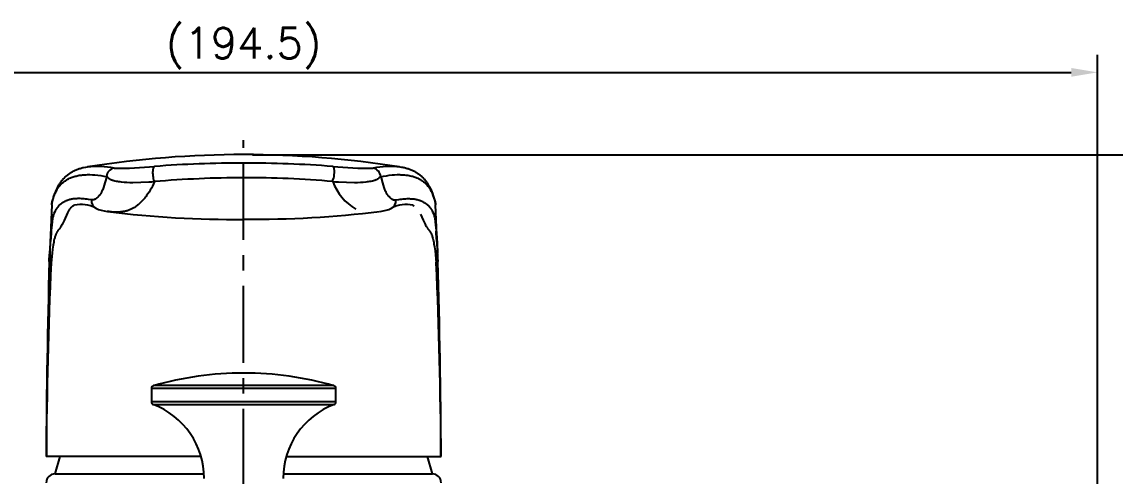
# Model space of a CAD drawing. Extents: x 8872 to 9466, y -11793 to -11373.
# Drawn here: x 9266.5 to 9391.1, y -11616.2 to -11564.4 of the extents above; entities that cross this region are included whole.
import ezdxf

# ---------------------------------------------------------------- set-up
doc = ezdxf.new("R2010")
doc.units = 0
doc.header["$LTSCALE"] = 7
doc.header["$MEASUREMENT"] = 0
doc.linetypes.add('CENTER', pattern=[2, 1.25, -0.25, 0.25, -0.25])
doc.layers.get('0').update_dxf_attribs({"color": 2, "linetype": 'CONTINUOUS'})
for name, color, linetype in [('CL', 1, 'CENTER'), ('D', 2, 'CONTINUOUS'), ('DWG', 7, 'CONTINUOUS'), ('Make2D 표시선', 7, 'CONTINUOUS'), ('Make2D 표시선 - Tangent', 7, 'CONTINUOUS')]:
    doc.layers.add(name, color=color, linetype=linetype)
doc.styles.add('GHS', font='ROMANS.shx', dxfattribs={"bigfont": 'GHS.shx'})

msp = doc.modelspace()

# ---------------------------------------------------------------- linework, layer by layer
at = {"color": 2}
for p, q in [((9281.28, -11606.17), (9291.78, -11606.17)), ((9291.78, -11605.88), (9281.5, -11605.88)), ((9302.06, -11605.88), (9291.78, -11605.88)), ((9291.78, -11606.17), (9302.28, -11606.17)), ((9291.78, -11607.74), (9281.28, -11607.74)), ((9281.48, -11608.02), (9291.78, -11608.02)), ((9302.28, -11607.74), (9291.78, -11607.74)), ((9291.78, -11608.02), (9302.08, -11608.02))]:
    msp.add_line(p, q, dxfattribs=at)
at = {"layer": 'CL'}
msp.add_line((9291.78, -11687.27), (9291.78, -11577.91), dxfattribs=at)
at = {"layer": 'D'}
for p, q in [((9389.06, -11643.27), (9389.06, -11568.19)), ((9197.5, -11570.19), (9386.06, -11570.19)), ((9292.78, -11579.57), (9441.26, -11579.57))]:
    msp.add_line(p, q, dxfattribs=at)
msp.add_solid([(9386.06, -11569.69), (9386.06, -11570.69), (9389.06, -11570.19)], dxfattribs=at)
at = {"layer": 'DWG'}
for p, q in [((9270.29, -11615.94), (9287.27, -11615.94)), ((9296.29, -11615.94), (9313.28, -11615.94))]:
    msp.add_line(p, q, dxfattribs=at)
for centre, start, end in [((9270.28, -11616.94), 90, 180), ((9313.28, -11616.94), 0, 90)]:
    msp.add_arc(centre, 1, start, end, dxfattribs=at)
at = {"layer": 'Make2D 표시선'}
for p, q in [((9269.92, -11585.27), (9269.66, -11591.27)), ((9311.07, -11585.33), (9311.07, -11585.33)), ((9313.9, -11591.27), (9313.64, -11585.27)), ((9269.84, -11588.53), (9269.77, -11589.46)), ((9269.86, -11588.3), (9269.84, -11588.51)), ((9269.84, -11588.52), (9269.84, -11588.51)), ((9269.84, -11588.52), (9269.84, -11588.53)), ((9313.72, -11588.53), (9313.7, -11588.3)), ((9313.72, -11588.54), (9313.72, -11588.53)), ((9313.72, -11588.54), (9313.72, -11588.54)), ((9313.79, -11589.46), (9313.72, -11588.54)), ((9281.28, -11606.17), (9281.28, -11607.74)), ((9302.06, -11605.88), (9302.06, -11605.88)), ((9302.28, -11607.74), (9302.28, -11606.17)), ((9281.47, -11608.02), (9281.47, -11608.02)), ((9269.3, -11613.94), (9269.29, -11613.94)), ((9286.92, -11613.94), (9269.3, -11613.94)), ((9270.82, -11613.94), (9270.28, -11615.94)), ((9296.64, -11613.94), (9314.26, -11613.94)), ((9313.28, -11615.94), (9312.74, -11613.94)), ((9314.26, -11613.94), (9314.27, -11613.94))]:
    msp.add_line(p, q, dxfattribs=at)
for points in [[(9273.95, -11580.98), (9273.75, -11581.02), (9273.55, -11581.06), (9273.45, -11581.08), (9273.35, -11581.11), (9273.25, -11581.14), (9273.15, -11581.17), (9273.05, -11581.2), (9272.96, -11581.23), (9272.87, -11581.26), (9272.78, -11581.3), (9272.68, -11581.34), (9272.59, -11581.37), (9272.5, -11581.42), (9272.42, -11581.46), (9272.33, -11581.5), (9272.25, -11581.55), (9272.17, -11581.59), (9272.09, -11581.64), (9272.01, -11581.69), (9271.93, -11581.74), (9271.85, -11581.79), (9271.78, -11581.85), (9271.7, -11581.9), (9271.63, -11581.96), (9271.56, -11582.02), (9271.49, -11582.08), (9271.42, -11582.14), (9271.35, -11582.21), (9271.28, -11582.27), (9271.22, -11582.34), (9271.16, -11582.4), (9271.1, -11582.46), (9271.05, -11582.53), (9270.99, -11582.59), (9270.94, -11582.66), (9270.89, -11582.73), (9270.84, -11582.8), (9270.79, -11582.87), (9270.75, -11582.94), (9270.7, -11583.01), (9270.66, -11583.09), (9270.62, -11583.16), (9270.57, -11583.24), (9270.53, -11583.33), (9270.45, -11583.5), (9270.34, -11583.75), (9270.21, -11584.09), (9270.13, -11584.3), (9270.09, -11584.41), (9270.06, -11584.52), (9270.03, -11584.6), (9270.01, -11584.69), (9269.99, -11584.77), (9269.97, -11584.86), (9269.95, -11584.95), (9269.94, -11585.03), (9269.93, -11585.12), (9269.92, -11585.21)], [(9301.93, -11580.91), (9301.93, -11580.91), (9301.94, -11580.91), (9301.94, -11580.91), (9301.95, -11580.92), (9301.95, -11580.92), (9301.95, -11580.92), (9301.96, -11580.92), (9301.96, -11580.92), (9301.96, -11580.92), (9301.96, -11580.92), (9301.97, -11580.92), (9301.97, -11580.93), (9301.97, -11580.93), (9301.97, -11580.93), (9301.98, -11580.93), (9301.98, -11580.93), (9301.98, -11580.93), (9301.98, -11580.93), (9301.98, -11580.94), (9301.99, -11580.94), (9301.99, -11580.94), (9301.99, -11580.94), (9301.99, -11580.94), (9301.99, -11580.94), (9302, -11580.95), (9302, -11580.95), (9302, -11580.95), (9302, -11580.95), (9302, -11580.95), (9302, -11580.96), (9302.01, -11580.96), (9302.01, -11580.96), (9302.01, -11580.96), (9302.01, -11580.96), (9302.01, -11580.97), (9302.01, -11580.97), (9302.02, -11580.97), (9302.02, -11580.98), (9302.02, -11580.98), (9302.02, -11580.99), (9302.02, -11580.99), (9302.02, -11580.99), (9302.03, -11580.99), (9302.03, -11581), (9302.03, -11581.01), (9302.03, -11581.01), (9302.03, -11581.02), (9302.04, -11581.03), (9302.04, -11581.06), (9302.05, -11581.09), (9302.06, -11581.11), (9302.06, -11581.14), (9302.06, -11581.16), (9302.07, -11581.19), (9302.07, -11581.24), (9302.08, -11581.3), (9302.08, -11581.37), (9302.08, -11581.43), (9302.08, -11581.5), (9302.08, -11581.57), (9302.08, -11581.63), (9302.08, -11581.7), (9302.07, -11581.76), (9302.04, -11582.05), (9302.04, -11582.12), (9302.03, -11582.15), (9302.03, -11582.16), (9302.03, -11582.17), (9302.02, -11582.19), (9302.02, -11582.2), (9302.02, -11582.22), (9302.01, -11582.23), (9302.01, -11582.25), (9302, -11582.26), (9302, -11582.27), (9301.99, -11582.28), (9301.98, -11582.3), (9301.95, -11582.38), (9301.94, -11582.4), (9301.93, -11582.41), (9301.93, -11582.42), (9301.92, -11582.43), (9301.92, -11582.44), (9301.92, -11582.44), (9301.91, -11582.45), (9301.91, -11582.46), (9301.91, -11582.47), (9301.91, -11582.47), (9301.91, -11582.47), (9301.91, -11582.48), (9301.91, -11582.48), (9301.91, -11582.49), (9301.91, -11582.49), (9301.91, -11582.5), (9301.91, -11582.5), (9301.9, -11582.51), (9301.9, -11582.51), (9301.9, -11582.52), (9301.9, -11582.52), (9301.9, -11582.53), (9301.9, -11582.53), (9301.9, -11582.54), (9301.91, -11582.54), (9301.91, -11582.54), (9301.91, -11582.55), (9301.91, -11582.55), (9301.91, -11582.56), (9301.91, -11582.56), (9301.91, -11582.57), (9301.91, -11582.58), (9301.91, -11582.59), (9301.92, -11582.6), (9301.92, -11582.61), (9301.92, -11582.62), (9301.93, -11582.63), (9301.93, -11582.64)], [(9313.64, -11585.19), (9313.63, -11585.15), (9313.63, -11585.11), (9313.62, -11585.02), (9313.6, -11584.93), (9313.59, -11584.84), (9313.57, -11584.76), (9313.55, -11584.67), (9313.52, -11584.58), (9313.5, -11584.5), (9313.46, -11584.38), (9313.41, -11584.25), (9313.32, -11584.01), (9313.16, -11583.61), (9313.1, -11583.48), (9313.02, -11583.31), (9312.98, -11583.23), (9312.93, -11583.15), (9312.89, -11583.07), (9312.85, -11583), (9312.81, -11582.93), (9312.76, -11582.86), (9312.71, -11582.79), (9312.66, -11582.72), (9312.61, -11582.65), (9312.56, -11582.58), (9312.5, -11582.52), (9312.45, -11582.45), (9312.39, -11582.39), (9312.33, -11582.33), (9312.27, -11582.26), (9312.2, -11582.2), (9312.14, -11582.13), (9312.07, -11582.07), (9312, -11582.01), (9311.92, -11581.95), (9311.85, -11581.9), (9311.78, -11581.84), (9311.7, -11581.79), (9311.63, -11581.74), (9311.55, -11581.69), (9311.47, -11581.64), (9311.39, -11581.59), (9311.31, -11581.54), (9311.23, -11581.5), (9311.14, -11581.46), (9311.06, -11581.42), (9310.97, -11581.37), (9310.88, -11581.34), (9310.78, -11581.3), (9310.69, -11581.26), (9310.6, -11581.23), (9310.51, -11581.2), (9310.41, -11581.17), (9310.31, -11581.14), (9310.21, -11581.11), (9310.11, -11581.08), (9310.01, -11581.06), (9309.91, -11581.04), (9309.81, -11581.02), (9309.61, -11580.98)]]:
    msp.add_lwpolyline(points, dxfattribs=at)
for centre, radius, start, end in [((9291.78, -11692.73), 113.17, 90.0004, 99.0385), ((9291.78, -11692.73), 113.17, 80.975, 89.9996), ((9306.37, -11582.12), 1.02, 2.9166, 80.9807), ((9273.26, -11588.73), 3.49, 61.9096, 102.7205), ((9276.55, -11582.33), 3.71, 244.1463, 264.9936), ((9290.8, -11468.67), 118.27, 262.9618, 270.4738), ((9292.76, -11468.67), 118.26, 269.5259, 277.0385), ((9307.01, -11582.33), 3.71, 275.0041, 295.856), ((9310.3, -11588.73), 3.49, 77.3075, 118.1012), ((10215.33, -11618.08), 946.06, 178.40493, 179.74922), ((8368.5, -11618.08), 945.78, 0.25085, 1.59622), ((9291.78, -11641.95), 37.5, 90.0002, 105.9102), ((9291.78, -11641.95), 37.5, 74.0898, 89.9998), ((9281.58, -11606.17), 0.3, 105.913, 179.999), ((9301.98, -11606.17), 0.3, 0.0007, 74.0873), ((9281.58, -11607.74), 0.3, 180.0009, 249.1291), ((9278.26, -11616.45), 9.02, 360, 69.1129), ((9305.3, -11616.45), 9.02, 110.8871, 180), ((9301.98, -11607.74), 0.3, 290.8712, 359.9989)]:
    msp.add_arc(centre, radius, start, end, dxfattribs=at)
at = {"layer": 'Make2D 표시선 - Tangent'}
for p, q in [((9311.07, -11585.33), (9311.21, -11585.4)), ((9269.64, -11591.75), (9269.68, -11590.85)), ((9313.92, -11591.73), (9313.88, -11590.85))]:
    msp.add_line(p, q, dxfattribs=at)
for points in [[(9281.63, -11582.64), (9281.62, -11582.62), (9281.61, -11582.61), (9281.6, -11582.59), (9281.59, -11582.57), (9281.58, -11582.56), (9281.57, -11582.54), (9281.57, -11582.52), (9281.56, -11582.5), (9281.55, -11582.49), (9281.55, -11582.47), (9281.54, -11582.45), (9281.54, -11582.43), (9281.53, -11582.41), (9281.53, -11582.39), (9281.52, -11582.35), (9281.51, -11582.27), (9281.49, -11582.11), (9281.48, -11582.03), (9281.47, -11581.95), (9281.46, -11581.86), (9281.46, -11581.77), (9281.45, -11581.67), (9281.45, -11581.58), (9281.45, -11581.51), (9281.46, -11581.44), (9281.46, -11581.37), (9281.47, -11581.31), (9281.48, -11581.24), (9281.48, -11581.21), (9281.49, -11581.18), (9281.49, -11581.15), (9281.5, -11581.12), (9281.51, -11581.09), (9281.51, -11581.06), (9281.52, -11581.04), (9281.52, -11581.03), (9281.53, -11581.02), (9281.53, -11581.01), (9281.53, -11581), (9281.53, -11581), (9281.54, -11580.99), (9281.54, -11580.99), (9281.54, -11580.98), (9281.54, -11580.98), (9281.55, -11580.97), (9281.55, -11580.97), (9281.55, -11580.97), (9281.55, -11580.97), (9281.55, -11580.96), (9281.55, -11580.96), (9281.56, -11580.96), (9281.56, -11580.96), (9281.56, -11580.95), (9281.56, -11580.95), (9281.56, -11580.95), (9281.56, -11580.95), (9281.57, -11580.95), (9281.57, -11580.94), (9281.57, -11580.94), (9281.57, -11580.94), (9281.57, -11580.94), (9281.58, -11580.94), (9281.58, -11580.94), (9281.58, -11580.93), (9281.58, -11580.93), (9281.59, -11580.93), (9281.59, -11580.93), (9281.59, -11580.93), (9281.59, -11580.93), (9281.6, -11580.92), (9281.6, -11580.92), (9281.6, -11580.92), (9281.6, -11580.92), (9281.61, -11580.92), (9281.61, -11580.92), (9281.61, -11580.92), (9281.61, -11580.92), (9281.62, -11580.92), (9281.62, -11580.91), (9281.62, -11580.91), (9281.62, -11580.91), (9281.63, -11580.91), (9281.63, -11580.91), (9281.63, -11580.91)], [(9269.92, -11585.27), (9269.92, -11585.23), (9269.92, -11585.18), (9269.93, -11585.14), (9269.94, -11585.1), (9269.94, -11585.06), (9269.95, -11585.01), (9269.96, -11584.97), (9269.97, -11584.93), (9269.98, -11584.88), (9270, -11584.83), (9270.03, -11584.72), (9270.06, -11584.62), (9270.16, -11584.35), (9270.32, -11583.97), (9270.38, -11583.83), (9270.43, -11583.71), (9270.49, -11583.6), (9270.52, -11583.55), (9270.55, -11583.49), (9270.58, -11583.44), (9270.61, -11583.39), (9270.64, -11583.35), (9270.67, -11583.3), (9270.7, -11583.26), (9270.73, -11583.22), (9270.76, -11583.18), (9270.79, -11583.14), (9270.86, -11583.07), (9270.92, -11582.99), (9270.99, -11582.92), (9271.06, -11582.85), (9271.14, -11582.79), (9271.22, -11582.72), (9271.3, -11582.65), (9271.38, -11582.59), (9271.47, -11582.53), (9271.56, -11582.47), (9271.65, -11582.42), (9271.74, -11582.36), (9271.83, -11582.31), (9271.93, -11582.26), (9272.04, -11582.22), (9272.14, -11582.18), (9272.25, -11582.13), (9272.35, -11582.1), (9272.46, -11582.06), (9272.57, -11582.03), (9272.68, -11582), (9272.8, -11581.97), (9272.93, -11581.95), (9273.05, -11581.92), (9273.18, -11581.91), (9273.31, -11581.89), (9273.43, -11581.87), (9273.56, -11581.86), (9273.69, -11581.85), (9273.83, -11581.85), (9273.98, -11581.84), (9274.12, -11581.84), (9274.26, -11581.84), (9274.55, -11581.86), (9274.84, -11581.88), (9275.17, -11581.91), (9275.51, -11581.95), (9275.84, -11582.01), (9276.18, -11582.07)], [(9276.18, -11582.07), (9275.98, -11582.76), (9275.9, -11583.03), (9275.81, -11583.29), (9275.73, -11583.52), (9275.69, -11583.63), (9275.64, -11583.74), (9275.6, -11583.82), (9275.58, -11583.86), (9275.56, -11583.9), (9275.54, -11583.94), (9275.52, -11583.97), (9275.51, -11584), (9275.49, -11584.03), (9275.47, -11584.05), (9275.46, -11584.07), (9275.44, -11584.1), (9275.41, -11584.14), (9275.38, -11584.17), (9275.34, -11584.22), (9275.3, -11584.26), (9275.26, -11584.31), (9275.22, -11584.35), (9275.15, -11584.42), (9275.12, -11584.45), (9275.08, -11584.48), (9275.04, -11584.51), (9275.01, -11584.54), (9274.97, -11584.57), (9274.95, -11584.58), (9274.93, -11584.6), (9274.9, -11584.62), (9274.87, -11584.63), (9274.85, -11584.64), (9274.83, -11584.65), (9274.82, -11584.66), (9274.8, -11584.67), (9274.79, -11584.68), (9274.77, -11584.68), (9274.76, -11584.69), (9274.74, -11584.69), (9274.73, -11584.7), (9274.71, -11584.7), (9274.7, -11584.71), (9274.68, -11584.71), (9274.67, -11584.72), (9274.65, -11584.72), (9274.64, -11584.72), (9274.62, -11584.72), (9274.61, -11584.73), (9274.6, -11584.73), (9274.58, -11584.73), (9274.57, -11584.73), (9274.55, -11584.73), (9274.54, -11584.73), (9274.52, -11584.73), (9274.51, -11584.73), (9274.49, -11584.73), (9274.48, -11584.72), (9274.45, -11584.72)], [(9276.18, -11582.07), (9276.18, -11582.07), (9276.18, -11582.07), (9276.18, -11582.07), (9276.19, -11582.07), (9276.19, -11582.08), (9276.19, -11582.08), (9276.19, -11582.08), (9276.19, -11582.08), (9276.2, -11582.08), (9276.2, -11582.08), (9276.21, -11582.08), (9276.21, -11582.09), (9276.22, -11582.09), (9276.22, -11582.09), (9276.23, -11582.09), (9276.23, -11582.1), (9276.24, -11582.1), (9276.24, -11582.1), (9276.24, -11582.1), (9276.25, -11582.11), (9276.25, -11582.11), (9276.26, -11582.12), (9276.27, -11582.13), (9276.28, -11582.13), (9276.28, -11582.14), (9276.32, -11582.18), (9276.34, -11582.2), (9276.35, -11582.2), (9276.35, -11582.21), (9276.37, -11582.23), (9276.39, -11582.24), (9276.4, -11582.25), (9276.41, -11582.26), (9276.43, -11582.27), (9276.44, -11582.28), (9276.46, -11582.29), (9276.48, -11582.31), (9276.5, -11582.32), (9276.52, -11582.33), (9276.55, -11582.35), (9276.59, -11582.37), (9276.62, -11582.38), (9276.66, -11582.4), (9276.69, -11582.42), (9276.73, -11582.43), (9276.77, -11582.44), (9276.82, -11582.46), (9276.88, -11582.48), (9276.99, -11582.51), (9277.12, -11582.55), (9277.26, -11582.57), (9277.4, -11582.6), (9277.54, -11582.62), (9277.68, -11582.64), (9277.83, -11582.66), (9278.15, -11582.69), (9278.48, -11582.71), (9278.83, -11582.72), (9279.16, -11582.72), (9280.99, -11582.68), (9281.31, -11582.66), (9281.63, -11582.64)], [(9301.93, -11582.64), (9302.26, -11582.66), (9302.58, -11582.68), (9304.4, -11582.72), (9304.74, -11582.72), (9305.08, -11582.71), (9305.41, -11582.69), (9305.74, -11582.66), (9305.88, -11582.64), (9306.02, -11582.62), (9306.16, -11582.6), (9306.31, -11582.57), (9306.44, -11582.55), (9306.57, -11582.51), (9306.68, -11582.48), (9306.74, -11582.46), (9306.8, -11582.44), (9306.83, -11582.43), (9306.87, -11582.41), (9306.9, -11582.4), (9306.94, -11582.38), (9306.98, -11582.37), (9307.01, -11582.35), (9307.04, -11582.33), (9307.06, -11582.32), (9307.08, -11582.31), (9307.1, -11582.29), (9307.13, -11582.27), (9307.14, -11582.26), (9307.16, -11582.26), (9307.17, -11582.25), (9307.18, -11582.23), (9307.19, -11582.23), (9307.2, -11582.22), (9307.21, -11582.21), (9307.22, -11582.2), (9307.24, -11582.18), (9307.28, -11582.14), (9307.28, -11582.14), (9307.28, -11582.13), (9307.28, -11582.13), (9307.29, -11582.13), (9307.29, -11582.13), (9307.3, -11582.12), (9307.31, -11582.11), (9307.32, -11582.11), (9307.32, -11582.1), (9307.34, -11582.09), (9307.34, -11582.09), (9307.34, -11582.09), (9307.34, -11582.09), (9307.34, -11582.09), (9307.35, -11582.08), (9307.35, -11582.08), (9307.35, -11582.08), (9307.35, -11582.08), (9307.35, -11582.08), (9307.35, -11582.08), (9307.35, -11582.08), (9307.35, -11582.08), (9307.35, -11582.08), (9307.35, -11582.08), (9307.35, -11582.08), (9307.35, -11582.08), (9307.35, -11582.08), (9307.35, -11582.08), (9307.35, -11582.08), (9307.36, -11582.08), (9307.36, -11582.08), (9307.36, -11582.08), (9307.36, -11582.08), (9307.37, -11582.08), (9307.37, -11582.08), (9307.37, -11582.08), (9307.37, -11582.08), (9307.37, -11582.08), (9307.37, -11582.08), (9307.37, -11582.08), (9307.37, -11582.08), (9307.37, -11582.08), (9307.38, -11582.07), (9307.38, -11582.07), (9307.38, -11582.07), (9307.38, -11582.07), (9307.38, -11582.07), (9307.38, -11582.07), (9307.38, -11582.07), (9307.38, -11582.07), (9307.38, -11582.07), (9307.38, -11582.07), (9307.38, -11582.07), (9307.38, -11582.07), (9307.38, -11582.07), (9307.38, -11582.07), (9307.38, -11582.07), (9307.38, -11582.07), (9307.38, -11582.07), (9307.38, -11582.07), (9307.38, -11582.07), (9307.38, -11582.07), (9307.38, -11582.07), (9307.38, -11582.07), (9307.38, -11582.07), (9307.38, -11582.07), (9307.38, -11582.07), (9307.38, -11582.07), (9307.39, -11582.07), (9307.39, -11582.07), (9307.39, -11582.07)], [(9307.39, -11582.07), (9307.71, -11582.01), (9308.04, -11581.96), (9308.37, -11581.91), (9308.7, -11581.88), (9308.98, -11581.86), (9309.27, -11581.84), (9309.41, -11581.84), (9309.56, -11581.84), (9309.7, -11581.85), (9309.84, -11581.85), (9309.98, -11581.86), (9310.11, -11581.87), (9310.24, -11581.89), (9310.37, -11581.9), (9310.5, -11581.92), (9310.63, -11581.95), (9310.76, -11581.97), (9310.89, -11582.01), (9311, -11582.03), (9311.11, -11582.07), (9311.21, -11582.1), (9311.32, -11582.14), (9311.42, -11582.18), (9311.52, -11582.22), (9311.62, -11582.26), (9311.72, -11582.31), (9311.82, -11582.36), (9311.91, -11582.41), (9312, -11582.47), (9312.09, -11582.52), (9312.17, -11582.58), (9312.26, -11582.65), (9312.34, -11582.71), (9312.42, -11582.78), (9312.49, -11582.85), (9312.56, -11582.92), (9312.63, -11582.99), (9312.7, -11583.06), (9312.77, -11583.14), (9312.8, -11583.18), (9312.83, -11583.22), (9312.86, -11583.26), (9312.89, -11583.3), (9312.91, -11583.34), (9312.94, -11583.38), (9312.98, -11583.43), (9313.01, -11583.49), (9313.04, -11583.54), (9313.07, -11583.6), (9313.13, -11583.71), (9313.18, -11583.82), (9313.24, -11583.96), (9313.3, -11584.1), (9313.46, -11584.52), (9313.5, -11584.62), (9313.53, -11584.72), (9313.56, -11584.82), (9313.58, -11584.87), (9313.59, -11584.93), (9313.6, -11584.97), (9313.61, -11585.01), (9313.62, -11585.05), (9313.62, -11585.1), (9313.63, -11585.14), (9313.64, -11585.18), (9313.64, -11585.23), (9313.64, -11585.27)], [(9307.39, -11582.07), (9307.58, -11582.76), (9307.66, -11583.03), (9307.75, -11583.29), (9307.83, -11583.52), (9307.87, -11583.63), (9307.92, -11583.74), (9307.96, -11583.82), (9307.98, -11583.86), (9308, -11583.9), (9308.02, -11583.94), (9308.04, -11583.97), (9308.05, -11584), (9308.07, -11584.03), (9308.09, -11584.05), (9308.1, -11584.07), (9308.13, -11584.1), (9308.15, -11584.14), (9308.18, -11584.17), (9308.22, -11584.22), (9308.26, -11584.26), (9308.3, -11584.31), (9308.34, -11584.35), (9308.41, -11584.42), (9308.45, -11584.45), (9308.48, -11584.48), (9308.52, -11584.51), (9308.55, -11584.54), (9308.59, -11584.57), (9308.61, -11584.58), (9308.63, -11584.6), (9308.66, -11584.62), (9308.69, -11584.63), (9308.71, -11584.64), (9308.73, -11584.65), (9308.74, -11584.66), (9308.76, -11584.67), (9308.77, -11584.68), (9308.79, -11584.68), (9308.8, -11584.69), (9308.82, -11584.69), (9308.83, -11584.7), (9308.85, -11584.7), (9308.86, -11584.71), (9308.88, -11584.71), (9308.89, -11584.72), (9308.91, -11584.72), (9308.92, -11584.72), (9308.94, -11584.72), (9308.95, -11584.73), (9308.96, -11584.73), (9308.98, -11584.73), (9308.99, -11584.73), (9309.01, -11584.73), (9309.02, -11584.73), (9309.04, -11584.73), (9309.05, -11584.73), (9309.07, -11584.73), (9309.08, -11584.72), (9309.12, -11584.72)], [(9281.63, -11582.64), (9281.52, -11582.89), (9281.39, -11583.14), (9281.27, -11583.39), (9281.13, -11583.63), (9281, -11583.83), (9280.87, -11584.04), (9280.73, -11584.23), (9280.66, -11584.33), (9280.59, -11584.42), (9280.52, -11584.51), (9280.45, -11584.59), (9280.38, -11584.67), (9280.31, -11584.76), (9280.23, -11584.83), (9280.16, -11584.91), (9280.08, -11584.99), (9280, -11585.06), (9279.92, -11585.13), (9279.85, -11585.2), (9279.77, -11585.27), (9279.69, -11585.33), (9279.6, -11585.39), (9279.52, -11585.45), (9279.44, -11585.51), (9279.35, -11585.57), (9279.27, -11585.62), (9279.2, -11585.66), (9279.12, -11585.71), (9279.04, -11585.75), (9278.96, -11585.79), (9278.88, -11585.82), (9278.79, -11585.86), (9278.71, -11585.89), (9278.63, -11585.92), (9278.55, -11585.95), (9278.47, -11585.98), (9278.39, -11586), (9278.31, -11586.02), (9278.23, -11586.03), (9278.15, -11586.05), (9278.07, -11586.06), (9277.98, -11586.07), (9277.88, -11586.08), (9277.79, -11586.09), (9277.69, -11586.1), (9277.58, -11586.1), (9277.46, -11586.11), (9277.23, -11586.1), (9276.97, -11586.1), (9276.71, -11586.08), (9276.47, -11586.06), (9276.35, -11586.05), (9276.23, -11586.03)], [(9274.45, -11584.72), (9274.11, -11584.66), (9273.94, -11584.64), (9273.78, -11584.62), (9273.62, -11584.6), (9273.47, -11584.59), (9273.32, -11584.58), (9273.16, -11584.57), (9273.03, -11584.57), (9272.89, -11584.57), (9272.76, -11584.58), (9272.63, -11584.58), (9272.49, -11584.6), (9272.36, -11584.61), (9272.23, -11584.64), (9272.16, -11584.65), (9272.1, -11584.66), (9271.98, -11584.69), (9271.92, -11584.7), (9271.87, -11584.72), (9271.81, -11584.74), (9271.75, -11584.76), (9271.7, -11584.78), (9271.64, -11584.8), (9271.59, -11584.82), (9271.53, -11584.84), (9271.48, -11584.86), (9271.43, -11584.89), (9271.38, -11584.91), (9271.33, -11584.94), (9271.28, -11584.97), (9271.23, -11585), (9271.18, -11585.02), (9271.13, -11585.05), (9271.08, -11585.09), (9271.04, -11585.12), (9270.99, -11585.15), (9270.95, -11585.19), (9270.9, -11585.22), (9270.86, -11585.26), (9270.82, -11585.29), (9270.78, -11585.33), (9270.74, -11585.37), (9270.7, -11585.41), (9270.67, -11585.45), (9270.63, -11585.49), (9270.6, -11585.53), (9270.56, -11585.57), (9270.53, -11585.61), (9270.51, -11585.65), (9270.48, -11585.68), (9270.45, -11585.72), (9270.43, -11585.76), (9270.4, -11585.8), (9270.38, -11585.84), (9270.36, -11585.88), (9270.31, -11585.97), (9270.26, -11586.07), (9270.17, -11586.28), (9270.15, -11586.31), (9270.14, -11586.33), (9270.14, -11586.36), (9270.13, -11586.38), (9270.12, -11586.4), (9270.11, -11586.43), (9270.1, -11586.45), (9270.09, -11586.51), (9270.07, -11586.59), (9270.05, -11586.68), (9270.02, -11586.85), (9269.97, -11587.21), (9269.92, -11587.58), (9269.83, -11588.5), (9269.74, -11589.65), (9269.68, -11590.79)], [(9309.12, -11584.72), (9309.46, -11584.66), (9309.62, -11584.64), (9309.78, -11584.62), (9309.94, -11584.6), (9310.09, -11584.59), (9310.24, -11584.58), (9310.4, -11584.57), (9310.53, -11584.57), (9310.67, -11584.57), (9310.8, -11584.58), (9310.93, -11584.58), (9311.07, -11584.6), (9311.2, -11584.61), (9311.33, -11584.64), (9311.4, -11584.65), (9311.46, -11584.66), (9311.58, -11584.69), (9311.64, -11584.7), (9311.69, -11584.72), (9311.75, -11584.74), (9311.81, -11584.76), (9311.86, -11584.78), (9311.92, -11584.8), (9311.97, -11584.82), (9312.03, -11584.84), (9312.08, -11584.86), (9312.13, -11584.89), (9312.18, -11584.91), (9312.23, -11584.94), (9312.28, -11584.97), (9312.33, -11585), (9312.38, -11585.02), (9312.43, -11585.05), (9312.48, -11585.09), (9312.52, -11585.12), (9312.57, -11585.15), (9312.61, -11585.19), (9312.66, -11585.22), (9312.7, -11585.26), (9312.74, -11585.29), (9312.78, -11585.33), (9312.82, -11585.37), (9312.86, -11585.41), (9312.89, -11585.45), (9312.93, -11585.49), (9312.96, -11585.53), (9313, -11585.57), (9313.03, -11585.61), (9313.05, -11585.65), (9313.08, -11585.68), (9313.11, -11585.72), (9313.13, -11585.76), (9313.16, -11585.8), (9313.18, -11585.84), (9313.2, -11585.88), (9313.25, -11585.97), (9313.3, -11586.07), (9313.39, -11586.28), (9313.41, -11586.31), (9313.42, -11586.33), (9313.42, -11586.36), (9313.43, -11586.38), (9313.44, -11586.4), (9313.45, -11586.43), (9313.46, -11586.45), (9313.47, -11586.51), (9313.49, -11586.59), (9313.51, -11586.68), (9313.54, -11586.85), (9313.59, -11587.21), (9313.64, -11587.58), (9313.73, -11588.5), (9313.82, -11589.65), (9313.88, -11590.79)], [(9272.49, -11585.33), (9272.47, -11585.34), (9272.45, -11585.35), (9272.42, -11585.36), (9272.4, -11585.37), (9272.38, -11585.39), (9272.36, -11585.4), (9272.34, -11585.41), (9272.31, -11585.43), (9272.29, -11585.44), (9272.27, -11585.45), (9272.25, -11585.47), (9272.23, -11585.49), (9272.21, -11585.5), (9272.19, -11585.52), (9272.17, -11585.53), (9272.15, -11585.55), (9272.13, -11585.57), (9272.12, -11585.59), (9272.1, -11585.61), (9272.08, -11585.63), (9272.06, -11585.64), (9272.04, -11585.66), (9272.01, -11585.71), (9271.97, -11585.75), (9271.94, -11585.79), (9271.91, -11585.84), (9271.88, -11585.88), (9271.86, -11585.92), (9271.83, -11585.96), (9271.79, -11586.03), (9271.75, -11586.11), (9271.71, -11586.19), (9271.32, -11587.06), (9271.21, -11587.3), (9271.09, -11587.53), (9271.04, -11587.62), (9270.99, -11587.72), (9270.93, -11587.81), (9270.9, -11587.85), (9270.87, -11587.9), (9270.84, -11587.95), (9270.8, -11588), (9270.75, -11588.06), (9270.66, -11588.17), (9270.62, -11588.22), (9270.6, -11588.25), (9270.58, -11588.28), (9270.56, -11588.31), (9270.54, -11588.34), (9270.51, -11588.38), (9270.49, -11588.42), (9270.47, -11588.46), (9270.45, -11588.5), (9270.43, -11588.54), (9270.41, -11588.58), (9270.39, -11588.62), (9270.38, -11588.66), (9270.35, -11588.73), (9270.33, -11588.79), (9270.31, -11588.86), (9270.28, -11588.92), (9270.25, -11589.05), (9270.21, -11589.19), (9270.17, -11589.35), (9270.14, -11589.52), (9270.08, -11589.87), (9270.01, -11590.32), (9269.95, -11590.78), (9269.85, -11591.9)], [(9311.92, -11586.34), (9312.22, -11587.04), (9312.33, -11587.25), (9312.44, -11587.47), (9312.5, -11587.59), (9312.57, -11587.7), (9312.62, -11587.79), (9312.64, -11587.83), (9312.67, -11587.87), (9312.69, -11587.9), (9312.71, -11587.94), (9312.74, -11587.97), (9312.76, -11588), (9312.91, -11588.18), (9312.93, -11588.21), (9312.96, -11588.24), (9312.98, -11588.28), (9313.01, -11588.31), (9313.03, -11588.35), (9313.05, -11588.38), (9313.07, -11588.41), (9313.08, -11588.44), (9313.11, -11588.5), (9313.14, -11588.56), (9313.17, -11588.62), (9313.19, -11588.69), (9313.22, -11588.75), (9313.24, -11588.81), (9313.26, -11588.88), (9313.3, -11589), (9313.34, -11589.13), (9313.37, -11589.26), (9313.4, -11589.39), (9313.43, -11589.57), (9313.46, -11589.74), (9313.52, -11590.08), (9313.58, -11590.52), (9313.63, -11590.95), (9313.71, -11591.9)]]:
    msp.add_lwpolyline(points, dxfattribs=at)
for centre, radius, start, end in [((9275.08, -11589.92), 9.01, 77.5296, 96.8866), ((9277.17, -11582.11), 1, 98.2816, 177.8192), ((9277.4, -11538.72), 42.4, 269.4998, 275.7286), ((9291.76, -11711.81), 131.29, 89.9932, 94.4259), ((9291.8, -11711.81), 131.29, 85.5741, 90.0068), ((9306.16, -11538.72), 42.4, 264.2714, 270.5002), ((9308.47, -11589.84), 8.93, 82.6812, 102.5359), ((9291.8, -11700.04), 117.84, 90.0117, 94.9536), ((9291.76, -11700.04), 117.85, 85.0462, 89.9878), ((9307.66, -11580.49), 6.12, 200.5333, 239.5191), ((9275.43, -11584.81), 0.991, 174.583, 239.9515), ((9308.13, -11584.81), 0.991, 300.0485, 5.417), ((9272.22, -11590.98), 2.54, 175.7176, 201.2154), ((9311.34, -11590.98), 2.54, 338.7846, 4.2824), ((9805.42, -11616.15), 536.12, 177.4081, 179.764), ((8778.14, -11616.15), 536.12, 0.236, 2.5919)]:
    msp.add_arc(centre, radius, start, end, dxfattribs=at)

# ---------------------------------------------------------------- texts
at = {"layer": 'D', "insert": (9291.78, -11567.44), "char_height": 3.5, "attachment_point": 5, "style": 'GHS'}
msp.add_mtext('(194.5)', dxfattribs=at)

doc.saveas('drawing.dxf')
